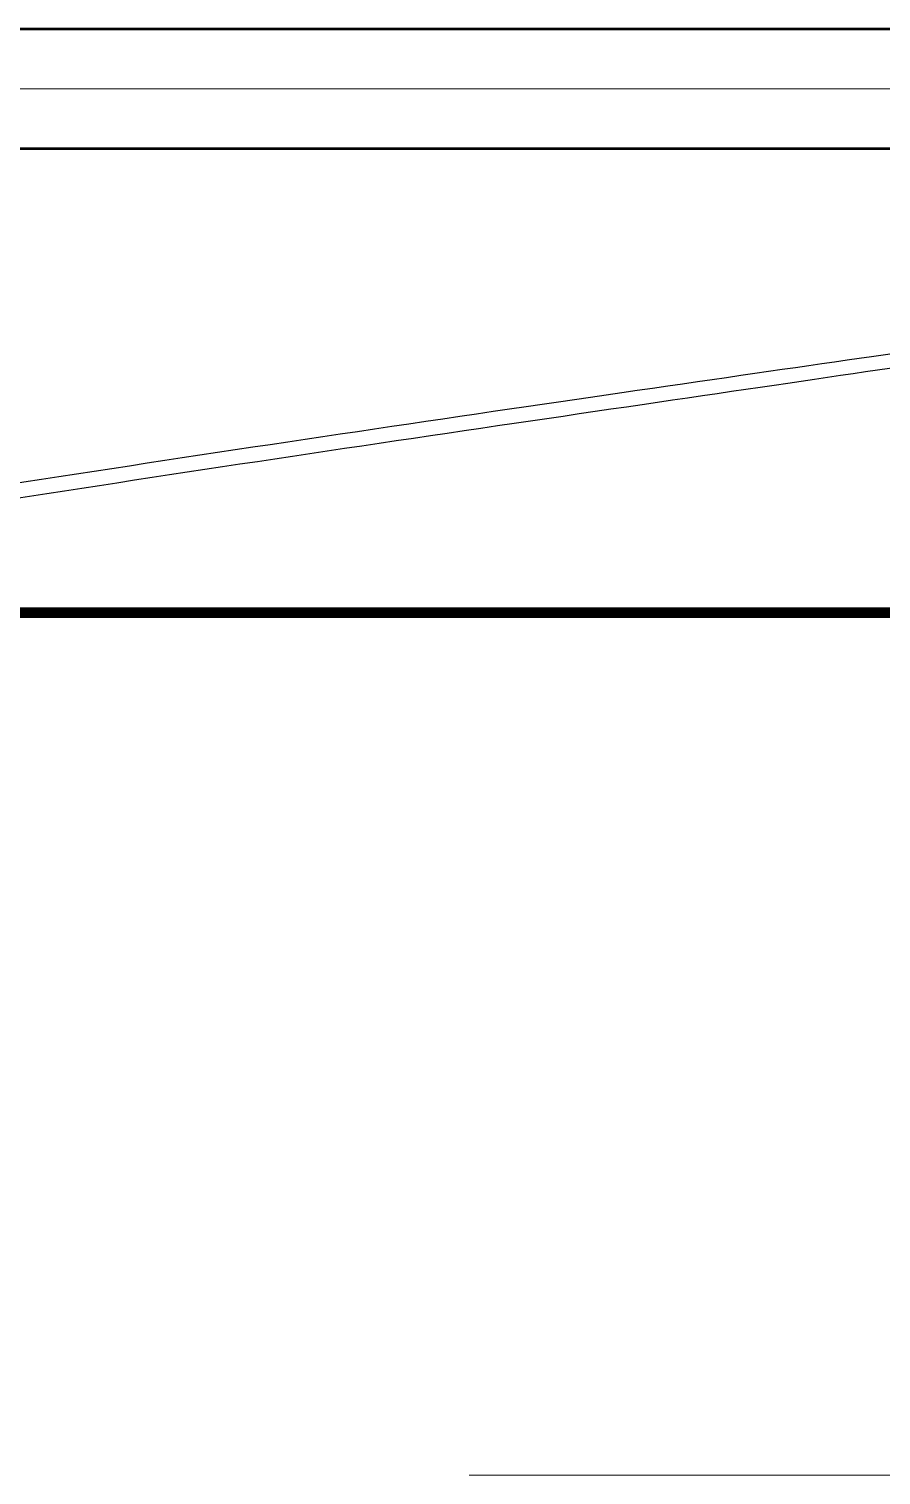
# Model space of a CAD drawing. Header units: metres. Extents: x -101133.8 to -101066.7, y -24899.3 to -24824.7.
# Drawn here: x -101108.781 to -101107.356, y -24854.154 to -24851.735 of the extents above; entities that cross this region are included whole.
import ezdxf

# ---------------------------------------------------------------- set-up
doc = ezdxf.new("R2010")
doc.units = ezdxf.units.M
doc.header["$LTSCALE"] = 0.2
doc.linetypes.add('AXES', pattern=[50.8, 31.75, -6.35, 6.35, -6.35])
for name, color, linetype in [('CMT-CONDENSATS', 6, 'AXES'), ('CMT-CVC-CTA1-REPRISE', 11, 'Continuous'), ('CMT-VRV1', 5, 'Continuous'), ('OB7-ARP-fin', 8, 'Continuous')]:
    doc.layers.add(name, color=color, linetype=linetype)

msp = doc.modelspace()

# ---------------------------------------------------------------- linework, layer by layer
at = {"layer": 'CMT-CONDENSATS', "const_width": 0.0175}
msp.add_lwpolyline([(-101109.5706, -24852.7117), (-101105.6198, -24852.7117)], dxfattribs=at)
at = {"layer": 'CMT-CVC-CTA1-REPRISE', "lineweight": 50}
for p, q in [((-101109.8308, -24851.7354), (-101106.9504, -24851.7354)), ((-101109.8308, -24851.9354), (-101106.9504, -24851.9354))]:
    msp.add_line(p, q, dxfattribs=at)
at = {"layer": 'CMT-CVC-CTA1-REPRISE', "color": 8, "linetype": 'AXES', "lineweight": 20}
msp.add_line((-101109.8308, -24851.8354), (-101106.9504, -24851.8354), dxfattribs=at)
at = {"layer": 'CMT-VRV1', "linetype": 'Continuous'}
for points in [[(-101106.8743, -24851.9789), (-101106.8743, -24852.2069), (-101106.8896, -24852.2167), (-101108.9424, -24852.5063), (-101110.0507, -24852.7035), (-101110.0447, -24853.0981)], [(-101106.8493, -24851.9789), (-101106.8493, -24852.2206), (-101106.8808, -24852.2407), (-101108.9385, -24852.531), (-101110.0253, -24852.7244), (-101110.0197, -24853.0977)]]:
    msp.add_open_spline(points, degree=3, dxfattribs=at)
at = {"layer": 'OB7-ARP-fin', "linetype": 'AXES', "lineweight": 15}
msp.add_line((-101106.9763, -24854.1539), (-101108.045, -24854.1539), dxfattribs=at)

doc.saveas('drawing.dxf')
